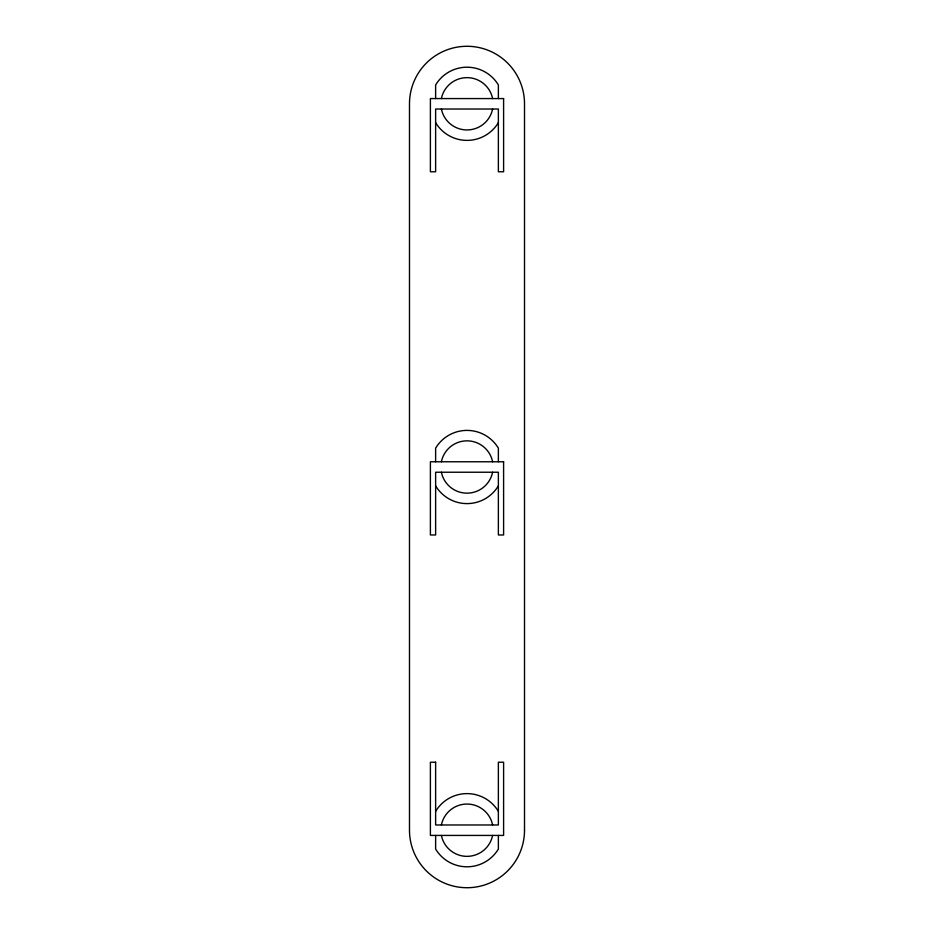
<?xml version="1.0" encoding="UTF-8"?>
<svg xmlns="http://www.w3.org/2000/svg" width="934" height="934" viewBox="0 0 934 934"><rect width="100%" height="100%" fill="white"/><g stroke="black" fill="none" stroke-linecap="round" stroke-linejoin="round"><path stroke-width="1.4" d="M498.371 98.572L498.371 84.947A36.601 36.601 0 0 0 435.629 84.947L435.629 98.572M498.371 461.77L498.371 448.145A36.601 36.601 0 0 0 435.629 448.145L435.629 461.77M498.371 835.428L498.371 849.053A36.601 36.601 0 0 1 435.629 849.053L435.629 835.428M492.615 835.428A26.14 26.14 0 0 1 441.385 835.428M441.385 824.979A26.14 26.14 0 0 1 492.615 824.979M435.629 811.354A36.601 36.601 0 0 1 498.371 811.354M492.615 472.23A26.14 26.14 0 0 1 441.385 472.23M441.385 461.77A26.14 26.14 0 0 1 492.615 461.77M498.371 485.855A36.601 36.601 0 0 1 435.629 485.855M492.615 109.021A26.14 26.14 0 0 1 441.385 109.021M441.385 98.572A26.14 26.14 0 0 1 492.615 98.572M498.371 122.646A36.601 36.601 0 0 1 435.629 122.646M503.601 98.572L430.399 98.572L430.399 171.774L435.629 171.774L435.629 109.021L498.371 109.021L498.371 171.774L503.601 171.774L503.601 98.572M503.601 461.77L430.399 461.77L430.399 534.972L435.629 534.972L435.629 472.23L498.371 472.23L498.371 534.972L503.601 534.972L503.601 461.77M435.629 762.226L430.399 762.226L430.399 835.428L503.601 835.428L503.601 762.226L498.371 762.226L498.371 824.979L435.629 824.979L435.629 762.226M524.511 830.198L524.511 103.802A57.511 57.511 0 0 0 467 46.28A57.511 57.511 0 0 0 409.489 103.802L409.489 830.198A57.511 57.511 0 0 0 467 887.72A57.511 57.511 0 0 0 524.511 830.198"/></g></svg>
